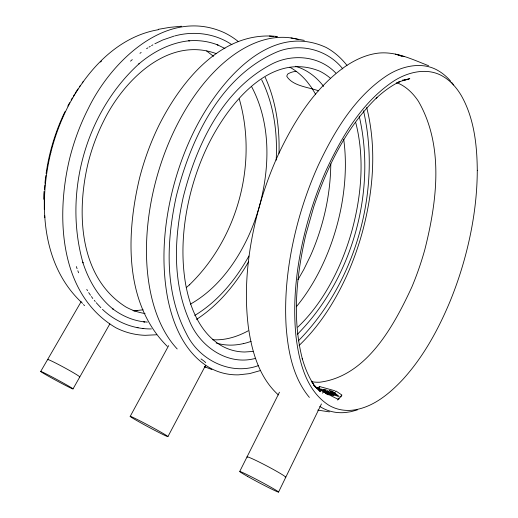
<?xml version="1.0" encoding="UTF-8"?>
<svg xmlns="http://www.w3.org/2000/svg" width="518" height="518" viewBox="0 0 518 518"><rect width="100%" height="100%" fill="white"/><g stroke="black" fill="none" stroke-linecap="round" stroke-linejoin="round"><path stroke-width="0.78" d="M330.795 163.843C330.62 183.171 327.823 202.447 322.779 221.095A144.159 85.677 -74.4 0 1 310.457 255.84L303.859 269.392L297.999 279.688M279.001 153.347C279.739 127.434 276.016 100.997 265.184 77.273M43.765 199.262L44.024 191.466M44.289 193.467L44.295 209.499M276.178 160.185C277.616 132.802 273.886 104.578 261.661 79.785M44.483 189.582L44.826 184.907M44.956 183.34L45.351 179.422M45.429 178.768L45.83 175.492M46.102 173.53L46.393 171.562M46.497 170.908L46.918 168.285M47.028 167.631L47.378 165.669M47.494 165.015L48.394 160.438M48.53 159.784L49.398 155.879M49.553 155.232L50.343 151.988A144.956 98.394 -74.8 0 1 64.983 111.642M50.881 152.286C38.358 203.296 41.459 265.779 82.576 303.354M328.399 394.172L328.755 393.402M278.567 492.061L321.432 403.956M239.73 471.464L279.455 392.217M167.916 436.609A21.406 0.758 28.2 0 0 140.255 421.011A21.406 0.758 28.2 0 0 139.005 421.833A21.406 0.758 28.2 0 0 167.916 436.609L205.568 365.404M67.819 106.086L69.658 102.681M130.193 416.388L168.661 345.629M316.815 388.202L319.781 386.59L334.654 390.708M318.35 389.154L319.781 386.59M322.526 393.227L323.277 391.886L317.1 387.691M328.438 394.451L329.344 392.838M328.626 394.399L329.545 392.754A0.913 0.537 51.7 0 1 329.817 392.845M328.723 394.502L329.636 392.877M331.773 394.159L331.313 394.975A0.984 0.447 -34.5 0 1 331.475 394.884M331.306 395.396L331.857 394.807M334.453 393.447L335.852 390.96L341.899 395.033L341.323 396.069M337.652 400.058L341.692 395.279M340.74 397.099L341.032 396.581M73.006 388.934A18.37 0.589 28.4 0 0 49.773 375.744A18.37 0.589 28.4 0 0 47.857 375.867A18.37 0.589 28.4 0 0 73.006 388.934L109.842 323.905M248.912 256.034C235.755 279.565 218.072 301.392 194.749 315.443M40.721 371.438L81.151 301.657M248.569 261.758C235.567 284.304 218.492 305.096 196.523 319.405M71.154 99.974L72.332 97.999M73.504 96.024L74.288 94.71M75.084 93.415L76.301 91.498M76.709 90.857L77.965 88.986M79.655 86.512L80.51 85.289M82.245 82.886L83.12 81.689M329.118 393.751L329.772 394.127A2.221 0.414 30.2 0 0 330.154 394.353L330.244 394.405A3.904 0.725 30.2 0 0 332.64 395.474A5.944 1.101 30.2 0 0 332.88 395.545L333.793 395.713A4.163 0.771 30.2 0 0 332.012 393.479M323.161 390.345L323.841 389.64L325 389.84M299.08 345.48C320.474 325.026 336.299 299.339 348.174 272.39A172.688 97.96 -74.3 0 0 362.47 231.708C373.232 191.427 376.975 148.226 366.679 107.459M297.792 327.13C316.064 309.719 329.61 287.84 339.782 264.873A147.889 83.651 -74.3 0 0 352.305 229.325C361.506 194.755 364.704 157.686 355.782 122.727M100.498 62.043L101.483 61.105M298.316 340.883C355.62 282.737 381.785 190.274 363.506 110.8M297.468 334.214C352.072 279.008 376.78 191.744 359.214 116.168M186.266 287.619L189.763 284.537L189.355 284.906C237.723 238.248 257.86 163.539 239.277 98.932M130.536 61.15L132.284 59.609M139.957 53.328L141.155 52.46M146.568 48.705L147.772 47.915M148.983 47.125L150.291 46.367M151.599 45.603L152.907 44.839M190.397 304.144C216.789 289.232 235.599 263.714 248.251 236.674A136.325 89.238 -74.7 0 0 260.127 203.639C270.092 165.203 270.577 122.125 251.457 86.376M248.2 330.814C237.924 336.447 226.301 340.164 214.484 339.814A144.017 85.496 -74.4 0 1 212.406 339.711M154.869 43.777L162.749 39.996L174.307 36.02M260.47 370.538L249.521 373.627L238.636 374.844A172.526 97.766 -74.3 0 1 210.878 368.402C185.172 354.273 172.921 325.103 167.554 297.565C160.813 261.053 164.025 223.245 173.239 187.458A172.345 97.572 -74.3 0 1 193.136 133.113C215.281 87.257 266.977 20.079 326.126 47.455A172.436 97.727 -74.2 0 1 346.982 65.41M357.303 409.926L350.867 411.693L345.577 412.503A180.387 83.987 -74 0 1 321.587 407.543L319.755 406.371M258.417 365.598C230.374 375.906 198.782 359.706 186.305 333.501C164.232 291.433 166.414 241.09 176.373 195.908C190.779 139.323 219.703 76.897 276.288 52.24C299.19 42.346 327.395 49.262 342.799 68.92M337.03 395.415L336.046 395.04A1.949 0.356 30.2 0 1 335.677 394.826L334.796 394.256A16.641 2.991 30.2 0 1 332.653 392.741L331.773 392.061A1.807 0.33 30.2 0 1 331.63 391.925L333.119 392.424L337.063 395.37M255.704 358.314C227.253 366.304 198.938 345.823 188.973 319.742C172.241 281.229 174.301 237.225 183.275 197.021C196.316 145.377 222.08 90.171 271.328 64.31C291.938 53.38 319.392 55.685 335.8 73.057M175.078 35.859C194.179 30.685 215.443 33.515 231.896 44.729M158.236 29.351L169.632 27.376L181.527 26.224M158.307 29.72C117.197 36.707 86.61 70.798 68.208 106.19A149.449 100.971 -74.8 0 0 50.887 152.286M143.072 309.803L133.799 310.871L137.594 310.593L133.035 310.651M252.985 351.431L244.749 352A147.74 83.469 -74.3 0 1 221.277 345.616C199.844 332.757 189.944 307.776 185.645 284.194C180.374 253.438 183.171 221.704 190.961 191.615A147.585 83.301 -74.2 0 1 207.582 146.063C226.476 107.032 269.082 50.194 319.774 71.206A147.688 83.456 -74.2 0 1 330.193 78.05M296.166 71.393L293.674 71.704A14.154 9.913 -35.4 0 0 289.659 73.032L288.889 73.381A4.248 2.953 -35.4 0 0 287.652 74.152L287.535 74.424A13.442 9.389 -35 0 0 287.328 74.793L287.089 75.298A3.697 2.571 -35.3 0 0 286.823 76.379C292.806 86.13 308.501 87.141 318.596 90.831M156.708 334.77L145.267 335.314A158.974 104.222 -74.7 0 1 115.851 327.745C58.754 294.198 55.756 215.43 69.807 157.919A158.819 104.04 -74.7 0 1 88.3 108.508C111.26 61.111 167.003 6.695 224.126 32.602A158.89 104.189 -74.6 0 1 238.455 41.686M404.338 79.791L408.223 79.403L404.008 80.031L409.783 78.665L400.997 81.222L396.477 83.165L399.864 81.559C391.116 85.768 383.288 91.654 376.178 98.226L377.033 97.423C346.302 127.13 327.208 166.712 313.753 206.76L305.801 234.796C296.464 275.446 291.854 318.674 302.525 359.531L302.214 358.43C304.824 367.495 308.365 376.359 313.519 384.298L311.493 381.242L314.29 385.159L320.351 391.744L313.636 385.107L316.2 387.658M402.408 80.115L403.768 80.044M329.137 393.738L329.26 393.745A5.568 1.03 30.1 0 0 329.338 393.751L329.565 393.764M151.398 328.917C133.262 329.247 115.488 321.82 102.441 309.33M277.506 36.545C221.944 30.05 181.281 80.983 159.058 125.116A167.981 99.922 -74.4 0 0 139.614 177.855C126.295 233.488 123.653 303.069 167.32 346.387M330.568 393.965L329.662 393.771L330.018 393.79M269.315 36.092L273.757 36.525M147.377 322.099L143.732 321.801L144.684 321.937C132.912 320.616 121.672 315.805 112.361 308.527L113.138 309.116C98.278 297.215 88.507 280.083 82.75 262.153L83.009 262.924C63.228 193.266 85.638 112.056 139.51 63.371L138.882 63.921C153.237 51.703 170.772 42.482 189.756 40.721L188.779 40.825C198.692 39.964 208.773 41.356 218.026 45.047L217.126 44.658L224.974 48.524M327.473 394.625L327.175 394.431A3.755 0.706 30.1 0 0 326.916 394.224L326.845 394.172A5.743 1.068 30.2 0 1 326.664 394.036L325.064 392.728M137.128 327.596L138.092 327.739M142.8 328.431L143.751 328.574M329.435 411.888L317.754 410.101M328.056 394.703L327.9 394.677A3.283 0.615 30.1 0 1 327.745 394.651M328.399 391.375L328.496 391.388A6.721 1.237 30.2 0 1 328.723 391.433L328.645 391.252M328.172 394.722L328.354 394.755A3.723 0.699 30.1 0 0 328.496 394.774L328.619 394.684A2.35 0.44 30.2 0 1 328.328 394.463L328.295 394.438M327.764 391.265L328.282 391.355M327.693 391.252L327.402 391.2A5.795 1.068 30.2 0 0 327.234 391.174A2.545 0.473 30.1 0 1 326.936 391.122L326.987 391.31A2.124 0.395 30.1 0 1 327.344 391.582L327.745 391.886M325.79 389.976L326.152 390.041A8.521 1.573 30.2 0 1 326.411 390.086L326.573 390.119A2.978 0.55 30.1 0 0 326.78 390.151L327.389 390.358M325.103 389.86L325.524 389.931M320.7 389.096L319.638 388.908A8.061 1.509 30.1 0 0 319.464 388.882L319.224 388.85A3.626 0.673 30 0 1 318.926 388.778L318.687 388.869A2.473 0.466 30 0 1 318.933 389.044L318.965 389.063M320.836 389.115L321.289 389.193A11.39 2.124 30.2 0 1 321.684 389.264M290.999 37.969L304.331 40.385M275.634 36.797L276.871 37.011M321.684 389.271L321.885 389.309A3.309 0.615 30 0 0 322.144 389.348L322.779 389.517A2.066 0.382 30.1 0 0 322.967 389.653L323.018 389.685M327.823 392.65L327.849 392.657A2.959 0.55 30.2 0 1 327.985 392.696L328.684 392.884A3.302 0.609 30.1 0 0 328.839 392.922L329.098 392.903A1.761 0.324 30.2 0 1 329.059 392.832M428.58 65.708C412.82 59.648 396.412 51.437 379.021 53.05C366.77 54.345 355.296 59.661 345.195 66.524C314.944 87.84 294.587 120.364 278.937 153.25A183.217 90.669 -74 0 0 257.945 211.648C248.122 248.951 243.557 288.073 248.29 326.502C251.729 351.34 259.168 377.654 278.412 394.949M395.331 54.131L404.182 56.611M327.732 392.631L327.188 392.223M397.513 54.733L401.754 56.268M331.889 394.645L330.749 394.081M211.907 369.528L204.468 366.718M216.394 53.684C167.728 35.703 123.18 81.138 103.755 120.862A136.059 88.902 -74.6 0 0 88.28 162.367C76.334 211.376 78.477 277.052 125.842 306.941A136.195 89.064 -74.7 0 0 145.066 313.539M397.461 82.88L400.906 84.551A156.948 77.499 -74 0 1 418.395 101.25C444.263 145.998 436.933 201.644 424.844 249.54A157.174 77.687 -74 0 1 411.829 287.076C393.991 325.563 366.873 376.197 319.761 382.213A157.006 77.512 -74 0 1 312.179 381.811M338.073 399.307L323.277 391.886M331.462 393.181L331.611 393.272A4.863 0.9 30.2 0 1 331.902 393.453M206.63 50.997L213.526 56.307M328.328 391.025L328.354 391.045A1.949 0.356 30.1 0 1 328.548 391.181M324.08 390.436L324.216 390.591A2.428 0.453 30.1 0 0 324.274 390.708M338.086 398.109L339.206 398.899M319.094 389.16L320.338 390.048L321.995 390.326A9.207 1.722 30.2 0 1 322.215 390.371L322.351 390.397A3.484 0.647 30 0 0 322.539 390.423L323.012 390.624A2.745 0.512 30.1 0 0 323.122 390.766L323.141 390.786M328.192 394.366L324.585 391.148M323.841 389.64L326.709 391.854M326.858 391.971L326.897 392.003A3.296 0.609 30.2 0 0 327.085 392.145M324.928 392.605L323.213 390.863M83.43 304.59L84.609 305.639M100.861 307.698L96.206 302.7M309.382 397.41C293.065 377.816 288.06 351.625 286.163 326.864C283.974 291.815 288.779 256.598 297.805 222.753A180.18 83.806 -73.9 0 1 318.227 165.43C333.929 132.038 353.917 98.349 384.88 76.981C400.304 66.155 422.494 60.47 439.342 71.361A180.296 83.961 -73.9 0 1 450.641 81.171M94.257 300.304L95.234 301.502M324.533 391.077L324.274 390.708M88.682 292.612L90.508 295.234M91.421 296.542L92.793 298.51M86.778 289.413L87.542 290.695M315.708 94.406L311.376 87.354L307.239 81.87A143.965 85.483 -74.3 0 0 289.905 67.275M77.829 270.752L78.619 272.772M76.353 266.582L77.078 268.68M44.658 215.462L44.833 217.683M343.687 139.2A143.68 83.236 -74.3 0 1 345.033 152.81A145.04 84.117 -74.3 0 1 341.634 204.888A143.583 83.178 -74.3 0 1 296.341 306.753M251.126 341.33A144.988 84.046 -74.3 0 1 243.46 343.635M243.466 343.583A143.635 83.23 -74.3 0 1 216.181 343.007M295.318 66.252A143.706 83.262 -74.3 0 1 323.672 86.428M205.821 367.035A170.176 98.912 -74.3 0 1 204.299 366.576M177.201 348.957A170.176 98.912 -74.3 0 1 166.116 149.359A170.176 98.912 -74.3 0 1 298.206 39.465M201.036 358.935A20.927 2.538 28.2 0 1 205.691 362.626M47.87 359.842A18.298 0.848 28.5 0 1 64.057 367.469A18.298 0.848 28.5 0 1 79.422 376.955M247.241 457.245A21.892 1.204 27.8 0 1 267.294 466.206A21.892 1.204 27.8 0 1 285.165 477.285M327.836 391.848A3.069 0.57 30.2 0 1 327.959 391.809A4.131 0.764 30.2 0 1 331.157 392.961M329.707 392.884A2.027 0.376 30.2 0 1 331.682 394.056A2.027 0.376 30.2 0 1 332.116 394.768M329.811 392.696A2.26 0.699 34.7 0 1 331.63 394.12M332.109 394.224A1.554 0.518 24.3 0 1 332.284 394.567M329.131 392.722A1.761 0.324 30.2 0 1 329.416 392.754M328.729 393.376A1.062 0.486 -71.4 0 1 328.885 393.084M451.521 82.22A180.296 83.961 -73.9 0 1 453.651 84.965M477.279 170.286C477.182 200.693 472.319 230.976 464.167 260.237A176.418 81.3 -73.9 0 1 449.909 301.729C438.176 329.83 423.264 357.096 402.628 379.7C389.089 394.03 372.338 408.003 352.026 410.23A176.23 81.119 -73.9 0 1 328.891 405.277C306.008 390.578 299.113 361.765 295.992 336.383C292.204 299.048 297.157 261.26 306.766 225.129A176.029 80.938 -73.9 0 1 326.612 169.321C341.835 136.778 361.143 103.937 391.084 82.867C405.918 72.274 427.376 66.395 443.771 76.878A176.146 81.093 -73.9 0 1 461.447 95.843C474.132 118.35 477.039 144.859 477.279 170.286M329.487 390.779L335.159 395.117L337.632 396.289L339.167 396.432L333.56 392.094L331.047 390.883L329.493 390.74M247.714 476.508A21.989 0.842 27.9 0 0 278.457 492.1A21.989 0.842 27.9 0 0 251.224 476.728A21.989 0.842 27.9 0 0 247.714 476.508"/></g></svg>
